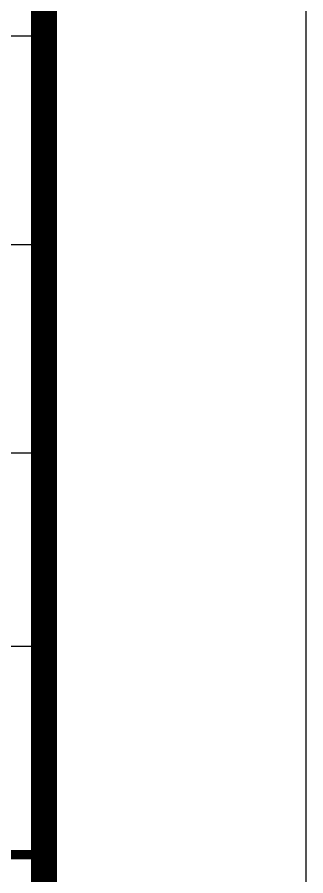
# Model space of a CAD drawing. Extents: x -3102990 to -851544, y -5293060 to -2540151.
# Drawn here: x -1046172 to -1044612, y -2681203 to -2676569 of the extents above; entities that cross this region are included whole.
import ezdxf

# ---------------------------------------------------------------- set-up
doc = ezdxf.new("R2010")
doc.units = 0
doc.header["$LTSCALE"] = 1000
doc.layers.get('0').update_dxf_attribs({"linetype": 'CONTINUOUS'})
doc.layers.add('PUB_TITLE', color=4, linetype='CONTINUOUS')
doc.layers.add('yichutu', color=7, linetype='CONTINUOUS', true_color=0xffffff, plot=False)

# ---------------------------------------------------------------- blocks, each defined once
blk = doc.blocks.new('A$C154754DE')
at = {"layer": 'PUB_TITLE', "color": 4}
for p, q in [((96326.5, 13632.8), (103726.1, 13632.8)), ((96326.5, 12507.1), (103726.1, 12507.1)), ((96326.5, 11381.4), (103726.1, 11381.4)), ((96326.5, 10338.9), (103726.1, 10338.9))]:
    blk.add_line(p, q, dxfattribs=at)
at = {"layer": 'PUB_TITLE'}
blk.add_lwpolyline([(0, 0), (0, 59400), (105125, 59400), (105125, 0)], close=True, dxfattribs=at)
at = {"layer": 'PUB_TITLE', "const_width": 141.4}
blk.add_lwpolyline([(103710.7, 368.8), (103710.7, 58781.4), (1428.6, 58781.4), (1428.6, 368.8), (103710.7, 368.8)], dxfattribs=at)
at = {"layer": 'PUB_TITLE', "color": 4, "const_width": 49.7}
blk.add_lwpolyline([(96326.5, 9213.2), (103726.1, 9213.2), (103726.1, 18218.7), (96326.5, 18218.7)], close=True, dxfattribs=at)
blk = doc.blocks.new('yct-1051-594-105125-59399.99998844-100-1002.0')
at = {"layer": 'yichutu', "color": 7, "true_color": 0xffffff}
blk.add_lwpolyline([(0, 0), (0, 59400), (105125, 59400), (105125, 0)], close=True, dxfattribs=at)

msp = doc.modelspace()

# ---------------------------------------------------------------- block references
at = {"ltscale": 1.5}
msp.add_blockref('A$C154754DE', (-1149736.98, -2690302.41), dxfattribs=at)
at = {"layer": 'yichutu'}
msp.add_blockref('yct-1051-594-105125-59399.99998844-100-1002.0', (-1149736.98, -2690302.4), dxfattribs=at)

doc.saveas('drawing.dxf')
